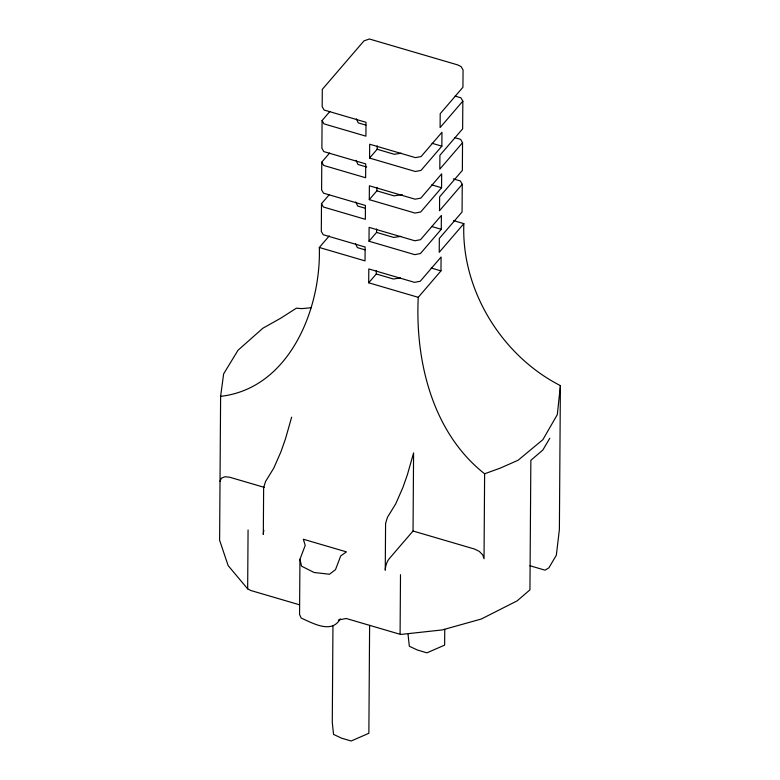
<?xml version="1.0" encoding="UTF-8"?>
<svg xmlns="http://www.w3.org/2000/svg" width="780" height="780" viewBox="0 0 780 780"><rect width="100%" height="100%" fill="white"/><g stroke="black" fill="none" stroke-linecap="round" stroke-linejoin="round"><path stroke-width="1.17" d="M311.181 307.729L301.889 308.627L296.38 308.178L280.625 318.26L262.86 328.234L238.046 350.22L223.636 373.873L220.613 396.347L219.609 540.238L228.14 565.597L247.66 588.871L250.828 590.509L299.374 604.754M247.66 588.871L248.069 529.971M299.939 559.299L301.567 566.173L314.077 572.481L329.511 574.246L335.507 569.624L340.714 555.925L346.437 551.879L303.322 539.233L305.214 545.405L299.939 559.299L299.559 614.455L301.207 618.091C312.819 623.191 331.929 634.306 340.275 618.793M329.326 235.843L319.312 247.484C321.302 308.665 289.458 388.547 220.613 396.347M329.335 194.581L321.497 203.707L321.311 231.416L323.222 234.741L365.137 247.036L365.04 260.89L319.312 247.484M329.628 153.007L321.789 162.133L321.594 189.842L323.515 193.167L365.43 205.462L365.332 219.316L323.417 207.022L321.497 203.707M329.921 111.433L322.081 120.559L321.886 148.268L323.807 151.593L365.723 163.888L365.625 177.743L323.71 165.448L321.789 162.133M332.953 625.55L332.28 722.563L333.548 734.409L341.689 738.212L351.185 741L368.862 733.288L369.613 625.375M418.246 297.326L368.706 282.799L368.803 268.944L414.531 282.35L420.244 281.268L441.08 257.02L440.983 270.875L418.246 297.326C415.087 361.052 432.422 432.754 484.624 473.782L484.029 558.773L482.761 554.931L479.271 551.362L474.474 549.032L413.039 531.014L389.093 558.87A8.512 3.062 -73.7 0 0 385.261 570.209L385.583 523.351L387.504 517.218L395.723 503.87L402.948 487.363L407.462 474.503L413.585 452.946L413.039 531.014M368.998 241.225L369.096 227.37L414.823 240.776L420.527 239.694L441.373 215.446L441.275 229.3L420.43 253.549L414.726 254.641L368.998 241.225L376.574 232.411L376.603 228.94M369.291 199.651L369.389 185.796L415.116 199.202L420.82 198.12L441.656 173.872L441.558 187.726L420.722 211.975L415.019 213.067L369.291 199.651L376.867 190.837L376.896 187.366M369.584 158.077L369.681 144.222L415.409 157.628L421.112 156.546L441.948 132.298L441.851 146.162L421.015 170.401L415.311 171.493L369.584 158.077L377.159 149.263L377.179 145.792M368.706 282.799L376.291 273.985L376.311 270.514M400.091 633.575L400.501 574.684M444.746 629.362L444.639 645.118L426.952 652.831L417.466 650.052L409.325 646.24L408.057 634.393M453.356 178.903L460.337 180.95L462.257 184.275L462.062 211.984L439.325 238.436L439.228 252.301L463.856 223.645L453.57 220.623M454.808 137.67L460.629 139.376L462.54 142.701L462.355 170.41L439.618 196.862L439.52 210.727L462.257 184.275M455.101 96.096L460.921 97.802L462.832 101.127L462.637 128.836L439.91 155.288L439.813 169.153L462.54 142.701M463.856 223.645C461.087 289.809 501.696 355.758 560.391 385.613L559.387 529.503L556.345 555.233L548.886 567.821L545.025 570.16L529.961 565.744M560.391 385.613L557.32 414.599L542.899 439.637L518.105 460.239L500.35 468.078L484.624 473.782M291.642 417.173L285.519 438.74L281.014 451.601L273.78 468.107L265.57 481.455L263.64 487.578L263.318 534.446A8.512 3.062 -73.7 0 1 263.845 530.39M220.018 481.338L221.325 478.247L224.864 476.746L229.671 477.223L264.44 487.422M549.793 438.272L542.831 450.031L530.849 460.317L529.942 589.865L517.12 600.873L481.221 619.047L442.309 629.918L400.666 634.462L346.271 618.501L338.354 620.012M462.832 101.127L440.105 127.579L440.203 113.714L462.93 87.263L463.057 69.947L461.136 66.622L457.685 64.896L369.389 39L363.977 40.882L322.296 89.378L322.179 106.694L324.09 110.019L366.015 122.314L365.918 136.168L324.002 123.874L322.081 120.559M401.369 153.211L394.31 154.294L377.159 149.263M402.256 194.6L394.017 195.868L376.867 190.837M400.793 236.359L393.724 237.442L376.574 232.411M400.501 277.933L393.432 279.016L376.291 273.985M432.052 143.286L441.851 146.162M365.869 125.122L358.254 122.889L356.333 118.774M431.759 184.86L441.558 187.726M366.668 167.018L357.962 164.463L356.041 160.349M431.476 226.434L441.275 229.3M365.293 208.27L357.669 206.037L355.748 201.922M431.184 268.008L440.983 270.875M365.001 249.844L357.377 247.611L355.456 243.496"/></g></svg>
